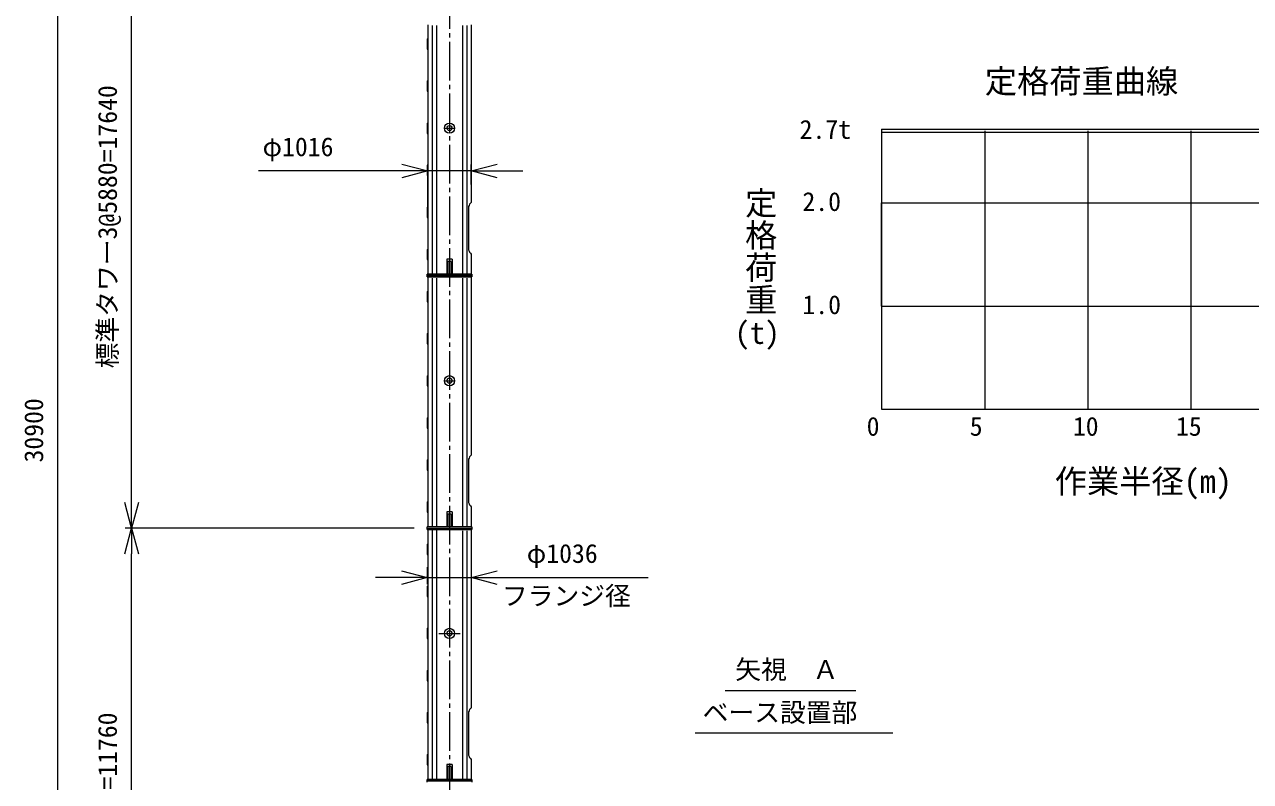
# Model space of a CAD drawing. Units: millimetres, scale not verified. Extents: x -28002 to 28035, y -36424 to 40779.
# Drawn here: x -28002 to 535, y -10668 to 6950 of the extents above; entities that cross this region are included whole.
import ezdxf
from ezdxf.enums import TextEntityAlignment as Align

# ---------------------------------------------------------------- set-up
doc = ezdxf.new("R2010")
doc.units = ezdxf.units.MM
doc.header["$LTSCALE"] = 100
doc.linetypes.add('CHAIN2', pattern=[12, 9, -1, 1, -1])
for name, color, linetype, lineweight in [('0-2_12 常用一点鎖線', 3, 'CHAIN2', 18), ('0-4_05 寸法', 7, 'Continuous', 18), ('0-8_10 常用外形線', 3, 'Continuous', 18)]:
    doc.layers.add(name, color=color, linetype=linetype, lineweight=lineweight)
doc.styles.add('@ＭＳ ゴシック', font='')
doc.styles.add('ＭＳ ゴシック', font='')
doc.styles.get('@ＭＳ ゴシック').set_extended_font_data('@MS Gothic')
doc.styles.get('ＭＳ ゴシック').set_extended_font_data('MS Gothic')

msp = doc.modelspace()

# ---------------------------------------------------------------- linework, layer by layer
at = {"layer": '0-2_12 常用一点鎖線'}
for p, q in [((-18109.4, 18548.3), (-18109.4, -19581.3)), ((-18221.1, 4539.5), (-17997.5, 4539.5)), ((-18221.1, -1340.5), (-17997.5, -1340.5)), ((-18357.8, -7220.5), (-17860.8, -7220.5))]:
    msp.add_line(p, q, dxfattribs=at)
at = {"layer": '0-4_05 寸法'}
for p, q in [((-27225.3, -16843.5), (-27225.3, 12856.4)), ((-25509.6, -4172.5), (-25509.6, 12267.4)), ((-8050.6, 4514.3), (-8050.6, -2001.7)), ((-8050.6, 4442.3), (1542.2, 4442.3)), ((-5650.6, 4478.3), (-5650.6, -2001.7)), ((-3250.6, 4478.3), (-3250.6, -2001.7)), ((-850.6, 4478.3), (-850.6, -2001.7)), ((-19217.4, 3542.7), (-22551.9, 3542.7)), ((-18617.4, 3542.7), (-19217.4, 3542.7)), ((-18617.4, 2525.5), (-18617.4, 3692.7)), ((-17601.4, 3542.7), (-18617.4, 3542.7)), ((-17601.4, 3223.4), (-17601.4, 3692.7)), ((-17601.4, 3542.7), (-17001.4, 3542.7)), ((-17001.4, 3542.7), (-16401.4, 3542.7)), ((-8050.6, 2798.3), (3379, 2798.3)), ((-8050.6, 398.3), (-8050.6, 2798.3)), ((-8050.6, 398.3), (3913.4, 398.3)), ((-8050.6, -2001.7), (8785.4, -2001.7)), ((-25509.6, -4772.5), (-25509.6, -4172.5)), ((-18929.3, -4772.5), (-25659.6, -4772.5)), ((-18929.3, -4772.5), (-25659.6, -4772.5)), ((-25509.6, -4772.5), (-25509.6, -5372.5)), ((-25509.6, -15932.5), (-25509.6, -5372.5)), ((-18629.3, -5682.3), (-18629.3, -6072.1)), ((-17601.4, -5682.3), (-17601.4, -6072.1)), ((-19229.3, -5922.1), (-19829.3, -5922.1)), ((-18629.3, -5922.1), (-19229.3, -5922.1)), ((-18629.3, -5922.1), (-17601.4, -5922.1)), ((-17601.4, -5922.1), (-17001.4, -5922.1)), ((-17001.4, -5922.1), (-13481.4, -5922.1)), ((-11693.7, -8547.8), (-8648, -8547.8)), ((-12388.4, -9532.6), (-7789.4, -9532.6))]:
    msp.add_line(p, q, dxfattribs=at)
for points in [[(-8050.6, 4514.3), (1557.9, 4514.3), (3985.4, 3300.5)], [(-19217.4, 3703.4), (-18617.4, 3542.7), (-19217.4, 3381.9)], [(-17001.4, 3381.9), (-17601.4, 3542.7), (-17001.4, 3703.4)], [(-25348.8, -4172.5), (-25509.6, -4772.5), (-25670.4, -4172.5)], [(-25670.4, -5372.5), (-25509.6, -4772.5), (-25348.8, -5372.5)], [(-19229.3, -5761.4), (-18629.3, -5922.1), (-19229.3, -6082.9)], [(-17001.4, -6082.9), (-17601.4, -5922.1), (-17001.4, -5761.4)]]:
    msp.add_lwpolyline(points, dxfattribs=at)
at = {"layer": '0-8_10 常用外形線'}
for p, q in [((-18617.4, 6943), (-18617.4, 1137.5)), ((-18514.4, 6929), (-18514.4, 1137.5)), ((-18414.4, 6929), (-18414.4, 1137.5)), ((-17804.4, 6929), (-17804.4, 1153.3)), ((-17704.4, 6929), (-17704.4, 1153.3)), ((-17601.4, 6943), (-17601.4, 2809.2)), ((-18629.3, 6617.3), (-18629.3, 6377.7)), ((-18629.3, 6617.3), (-18620.4, 6617.3)), ((-18629.3, 6377.7), (-18620.4, 6377.7)), ((-18629.3, 5637.3), (-18629.3, 5397.7)), ((-18629.3, 5637.3), (-18620.4, 5637.3)), ((-18629.3, 5397.7), (-18620.4, 5397.7)), ((-18629.3, 4657.3), (-18629.3, 4417.7)), ((-18629.3, 4657.3), (-18620.4, 4657.3)), ((-18629.3, 4637.5), (-18618.3, 4637.5)), ((-18629.3, 4637.5), (-18629.3, 4437.5)), ((-18629.3, 4437.5), (-18618.3, 4437.5)), ((-18629.3, 4417.7), (-18620.4, 4417.7)), ((-18629.3, 3677.3), (-18629.3, 3437.7)), ((-18629.3, 3677.3), (-18620.4, 3677.3)), ((-18629.3, 3437.7), (-18620.4, 3437.7)), ((-18629.3, 2697.3), (-18629.3, 2457.7)), ((-18629.3, 2697.3), (-18620.4, 2697.3)), ((-17664.4, 2712.1), (-17664.4, 1698.9)), ((-18629.3, 2457.7), (-18620.4, 2457.7)), ((-18629.3, 1717.3), (-18629.3, 1477.7)), ((-18629.3, 1717.3), (-18620.4, 1717.3)), ((-18629.3, 1477.7), (-18620.4, 1477.7)), ((-18044.4, 1487.5), (-18174.3, 1487.5)), ((-18174.3, 1487.5), (-18174.3, 1138.4)), ((-18074.4, 1437.5), (-18144.4, 1437.5)), ((-18144.4, 1437.5), (-18144.4, 1138.4)), ((-18074.4, 1437.5), (-18074.4, 1138.4)), ((-18044.4, 1487.5), (-18044.4, 1138.4)), ((-17601.4, 1610.6), (-17601.4, 1150.3)), ((-18631.4, 1107.5), (-17589.4, 1107.5)), ((-18629.3, 1107.5), (-18629.3, 1137.5)), ((-17589.4, 1137.5), (-18629.3, 1137.5)), ((-18629.3, 1107.5), (-18629.3, 1137.5)), ((-18629.3, 1077.5), (-18629.3, 1107.5)), ((-17589.4, 1107.5), (-18629.3, 1107.5)), ((-18629.3, 1107.5), (-17589.4, 1107.5)), ((-18629.3, 1077.5), (-17589.4, 1077.5)), ((-18617.4, 1063), (-18617.4, -4742.5)), ((-18514.4, 1049), (-18514.4, -4742.5)), ((-18414.4, 1049), (-18414.4, -4742.5)), ((-17804.4, 1049), (-17804.4, -4726.7)), ((-17704.4, 1049), (-17704.4, -4726.7)), ((-17601.4, 1063), (-17601.4, -3070.8)), ((-17589.4, 1137.5), (-17589.4, 1107.5)), ((-17589.4, 1137.5), (-17589.4, 1107.5)), ((-17589.4, 1107.5), (-17589.4, 1077.5)), ((-18629.3, 737.3), (-18629.3, 497.7)), ((-18629.3, 737.3), (-18620.4, 737.3)), ((-18629.3, 497.7), (-18620.4, 497.7)), ((-18629.3, -242.7), (-18629.3, -482.3)), ((-18629.3, -242.7), (-18620.4, -242.7)), ((-18629.3, -482.3), (-18620.4, -482.3)), ((-18629.3, -1222.7), (-18629.3, -1462.3)), ((-18629.3, -1222.7), (-18620.4, -1222.7)), ((-18629.3, -1242.5), (-18618.3, -1242.5)), ((-18629.3, -1242.5), (-18629.3, -1442.5)), ((-18629.3, -1442.5), (-18618.3, -1442.5)), ((-18629.3, -1462.3), (-18620.4, -1462.3)), ((-18629.3, -2202.7), (-18629.3, -2442.3)), ((-18629.3, -2202.7), (-18620.4, -2202.7)), ((-18629.3, -2442.3), (-18620.4, -2442.3)), ((-18629.3, -3182.7), (-18629.3, -3422.3)), ((-18629.3, -3182.7), (-18620.4, -3182.7)), ((-18629.3, -3422.3), (-18620.4, -3422.3)), ((-17664.4, -3167.9), (-17664.4, -4181)), ((-18629.3, -4162.7), (-18629.3, -4402.3)), ((-18629.3, -4162.7), (-18620.4, -4162.7)), ((-17601.4, -4269.4), (-17601.4, -4729.7)), ((-18629.3, -4402.3), (-18620.4, -4402.3)), ((-18044.4, -4392.5), (-18174.3, -4392.5)), ((-18174.3, -4392.5), (-18174.3, -4741.6)), ((-18074.4, -4442.5), (-18144.4, -4442.5)), ((-18144.4, -4442.5), (-18144.4, -4741.6)), ((-18074.4, -4442.5), (-18074.4, -4741.6)), ((-18044.4, -4392.5), (-18044.4, -4741.6)), ((-18629.3, -4772.5), (-18629.3, -4742.5)), ((-17589.4, -4742.5), (-18629.3, -4742.5)), ((-18629.3, -4772.5), (-18629.3, -4742.5)), ((-17589.4, -4742.5), (-18629.3, -4742.5)), ((-18629.3, -4772.5), (-17589.4, -4772.5)), ((-18629.3, -4802.5), (-18629.3, -4772.5)), ((-18629.3, -4802.5), (-17589.4, -4802.5)), ((-18626.9, -4772.5), (-18084.4, -4772.5)), ((-18617.4, -4802.5), (-18617.4, -10622.5)), ((-18514.4, -4802.5), (-18514.4, -10622.5)), ((-18414.4, -4802.5), (-18414.4, -10622.5)), ((-17804.4, -4831), (-17804.4, -10622.5)), ((-17704.4, -4831), (-17704.4, -10622.5)), ((-17601.4, -4817), (-17601.4, -8965)), ((-17589.4, -4742.5), (-17589.4, -4772.5)), ((-17589.4, -4742.5), (-17589.4, -4772.5)), ((-17589.4, -4772.5), (-17589.4, -4802.5)), ((-18629.3, -5142.7), (-18629.3, -5382.3)), ((-18629.3, -5142.7), (-18620.4, -5142.7)), ((-18629.3, -5382.3), (-18620.4, -5382.3)), ((-18629.3, -6122.7), (-18629.3, -6362.3)), ((-18629.3, -6122.7), (-18620.4, -6122.7)), ((-18629.3, -6362.3), (-18620.4, -6362.3)), ((-18629.3, -7102.7), (-18629.3, -7342.3)), ((-18629.3, -7102.7), (-18620.4, -7102.7)), ((-18629.3, -7122.5), (-18618.3, -7122.5)), ((-18629.3, -7122.5), (-18629.3, -7322.5)), ((-18629.3, -7322.5), (-18618.3, -7322.5)), ((-18629.3, -7342.3), (-18620.4, -7342.3)), ((-18629.3, -8082.7), (-18629.3, -8322.3)), ((-18629.3, -8082.7), (-18620.4, -8082.7)), ((-18629.3, -8322.3), (-18620.4, -8322.3)), ((-18629.3, -9062.7), (-18629.3, -9302.3)), ((-18629.3, -9062.7), (-18620.4, -9062.7)), ((-17664.4, -9047.9), (-17664.4, -10061)), ((-18629.3, -9302.3), (-18620.4, -9302.3)), ((-18629.3, -10042.7), (-18629.3, -10282.3)), ((-18629.3, -10042.7), (-18620.4, -10042.7)), ((-18044.4, -10272.5), (-18174.3, -10272.5)), ((-18174.3, -10272.5), (-18174.3, -10621.6)), ((-18044.4, -10272.5), (-18044.4, -10621.6)), ((-17601.4, -10153.9), (-17601.4, -10622.5)), ((-18629.3, -10282.3), (-18620.4, -10282.3)), ((-18074.4, -10322.5), (-18144.4, -10322.5)), ((-18144.4, -10322.5), (-18144.4, -10621.6)), ((-18074.4, -10322.5), (-18074.4, -10621.6)), ((-18629.3, -10652.5), (-18629.3, -10622.5)), ((-17589.4, -10622.5), (-18629.3, -10622.5)), ((-17589.4, -10622.5), (-18629.3, -10622.5)), ((-17589.4, -10652.5), (-18629.3, -10652.5)), ((-18629.3, -10652.5), (-17589.4, -10652.5)), ((-18629.3, -10682.5), (-18629.3, -10652.5)), ((-18626.9, -10652.5), (-18084.4, -10652.5)), ((-17591.8, -10652.5), (-18134.3, -10652.5)), ((-17589.4, -10622.5), (-17589.4, -10652.5)), ((-17589.4, -10622.5), (-17589.4, -10652.5)), ((-17589.4, -10652.5), (-17589.4, -10682.5))]:
    msp.add_line(p, q, dxfattribs=at)
for points in [[(-17589.4, -10652.5), (-18629.3, -10652.5), (-18629.3, -10622.5)], [(-18629.3, -10652.5), (-17589.4, -10652.5), (-18629.3, -10652.5)]]:
    msp.add_lwpolyline(points, dxfattribs=at)
for centre, radius in [((-18109.4, 4537.8), 120), ((-18109.5, 4540.2), 60), ((-18109.4, -1342.2), 120), ((-18109.5, -1339.8), 60), ((-18109.4, -7222.2), 120), ((-18109.5, -7219.8), 60)]:
    msp.add_circle(centre, radius, dxfattribs=at)
for centre, start, end in [((-17499.1, 2673.8), 127.08259, 166.94548), ((-17499.1, 1741.2), 193.05451, 232.9174), ((-17499.1, -3206.2), 127.08259, 166.94548), ((-17499.1, -4138.7), 193.05451, 232.9174), ((-17499.1, -9086.2), 127.08259, 166.94548), ((-17499.1, -10018.7), 193.05451, 232.9174)]:
    msp.add_arc(centre, 169.5, start, end, dxfattribs=at)

# ---------------------------------------------------------------- texts
at = {"layer": '0-4_05 寸法', "style": 'ＭＳ ゴシック'}
for s, height, p in [('定格荷重曲線', 549.9, (-5647.8, 5189)), ('2.7t', 439.9, (-9959.4, 4157.6)), ('φ1016', 439.9, (-22461.9, 3752.7)), ('2.0', 439.9, (-9893.7, 2477.6)), ('1.0', 439.9, (-9893.7, 77.6)), ('(t)', 513.2, (-11469.5, -637.3)), ('0', 439.9, (-8398.7, -2753.6)), ('5', 439.9, (-5998.7, -2753.6)), ('10', 439.9, (-3598.7, -2753.6)), ('15', 439.9, (-1198.7, -2753.6)), ('作業半径(m)', 549.9, (-4020.1, -4120.6)), ('φ1036', 439.9, (-16311.4, -5712.1)), ('フランジ径', 439.9, (-16889.6, -6698.2)), ('矢視\u3000Ａ', 439.9, (-11456.3, -8412.6)), ('ベース設置部', 439.9, (-12216.3, -9412.6))]:
    msp.add_text(s, height=height, dxfattribs=at).set_placement(p, align=Align.BOTTOM_LEFT)
at = {"layer": '0-4_05 寸法'}
for s, height, rotation, style, p in [('標準タワー3@5880=17640', 439.9, 90, 'ＭＳ ゴシック', (-25719.6, -1052.6)), ('定格荷重', 549.9, 270, '@ＭＳ ゴシック', (-11303.5, 3177.5)), ('30900', 439.9, 90, 'ＭＳ ゴシック', (-27435.3, -3243.5)), ('強化タワー2@5880=11760', 439.9, 90, 'ＭＳ ゴシック', (-25719.6, -15652.5))]:
    msp.add_text(s, height=height, rotation=rotation, dxfattribs=dict(at, style=style)).set_placement(p, align=Align.BOTTOM_LEFT)

doc.saveas('drawing.dxf')
